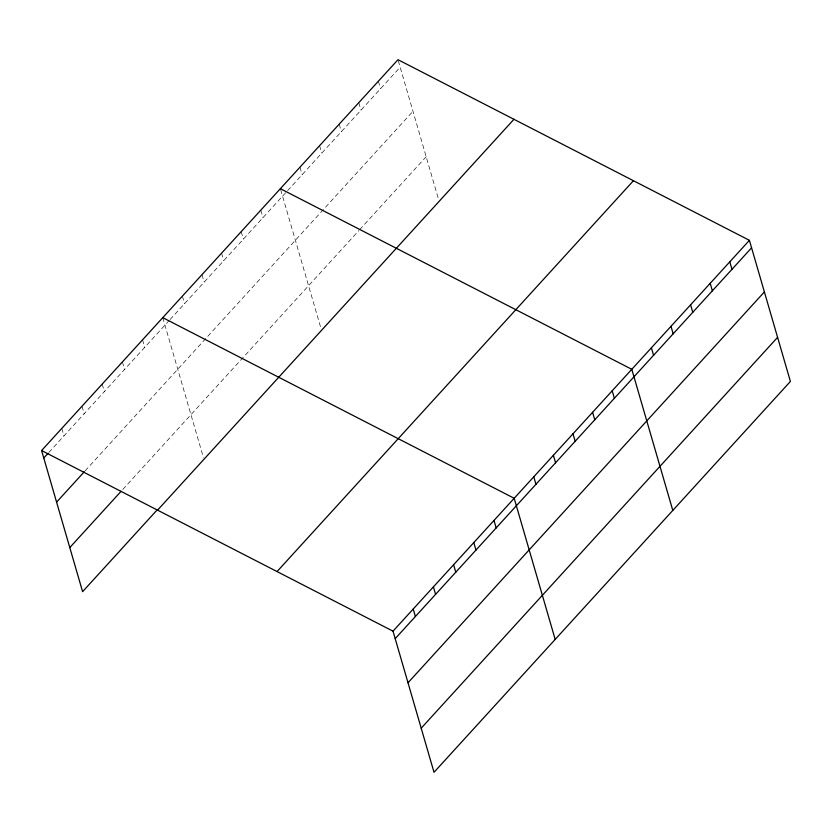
<?xml version="1.0" encoding="UTF-8"?>
<svg xmlns="http://www.w3.org/2000/svg" width="832" height="832" viewBox="0 0 832 832"><rect width="100%" height="100%" fill="white"/><g stroke="black" fill="none" stroke-linecap="round" stroke-linejoin="round"><path stroke-width="0.62" stroke-dasharray="4.16 3.12" d="M48.828 452.504L169.208 320.476M170.061 319.55L286.811 191.495M287.664 190.57L400.161 67.194M85.197 470.766L412.974 111.29M122.803 489.434L358.852 230.558M359.705 229.632L426.171 156.728M398.299 60.767L438.63 199.597M378.383 81.193L380.557 88.691M358.779 102.69L360.963 110.188M339.186 124.186L341.359 131.685M319.582 145.683L321.755 153.182M299.978 167.18L302.151 174.678M280.686 189.748L321.027 328.578M260.78 210.174L262.954 217.672M241.176 231.67L243.35 239.169M221.572 253.167L223.756 260.666M201.968 274.664L204.152 282.162M182.374 296.161L184.548 303.659M162.77 317.658L203.414 457.558M142.574 339.81L144.758 347.298M122.377 361.951L124.561 369.45M102.19 384.103L104.364 391.602M81.994 406.255L84.167 413.743M61.797 428.397L63.97 435.895"/><path stroke-width="1.25" d="M41.6 450.549L397.987 59.696L749.403 240.323L790.4 381.451L434.013 772.304L393.016 631.176L41.6 450.549L82.597 591.677L157.487 509.538M43.774 458.047L47.986 453.43M56.586 502.143L84.354 471.692M69.784 547.581L121.118 491.286M157.57 510.151L513.947 119.309M277.046 571.574L633.433 180.721M393.016 631.176L749.403 240.323M395.19 638.664L751.577 247.822M408.002 682.77L764.39 291.918M421.2 728.198L777.587 337.355M280.374 188.677L631.79 369.304L672.797 510.432M162.77 317.658L514.186 498.285L555.183 639.413M729.799 261.82L731.973 269.318M710.195 283.317L712.369 290.815M690.591 304.814L692.775 312.312M670.998 326.31L673.171 333.809M651.394 347.807L653.567 355.306M612.196 390.801L614.37 398.299M592.592 412.298L594.766 419.796M572.988 433.794L575.162 441.293M553.384 455.291L555.568 462.79M533.79 476.788L535.964 484.286M493.99 520.437L496.163 527.925M473.793 542.578L475.977 550.077M453.596 564.73L455.78 572.229M433.41 586.882L435.583 594.37M413.213 609.024L415.386 616.522"/></g></svg>
